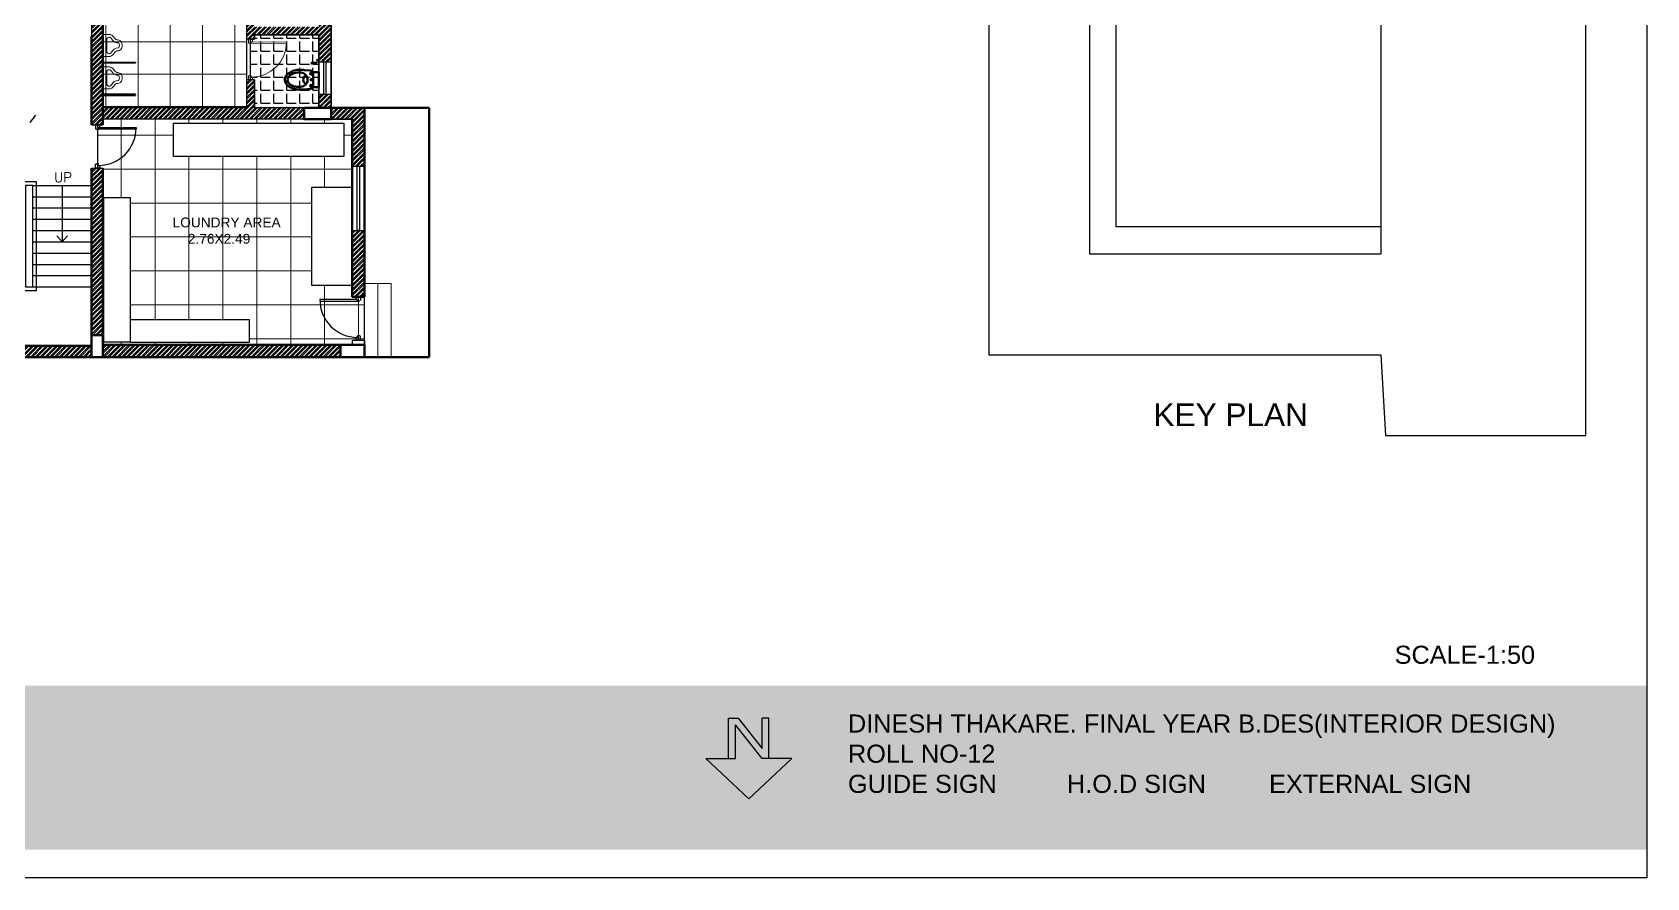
# Model space of a CAD drawing. Header units: millimetres. Extents: x 1521 to 3683, y 1649 to 3322.
# Drawn here: x 1620.91 to 1638.77, y 1649.44 to 1658.79 of the extents above; entities that cross this region are included whole.
import ezdxf
from ezdxf.enums import TextEntityAlignment as Align

# ---------------------------------------------------------------- set-up
doc = ezdxf.new("R2010")
doc.units = ezdxf.units.MM
doc.header["$LTSCALE"] = 0.1
doc.linetypes.add('DASHED2', pattern=[0.375, 0.25, -0.125])
doc.layers.add('2', color=2, linetype='Continuous')
doc.layers.add('4', color=6, linetype='Continuous')
for name, color, linetype, lineweight in [('COL', 1, 'Continuous', 50), ('DOOR', 8, 'Continuous', 15), ('ELEVATION', 54, 'Continuous', 9), ('plan wall', 7, 'Continuous', 25), ('WALL', 7, 'Continuous', 50), ('WIN', 8, 'Continuous', 25)]:
    doc.layers.add(name, color=color, linetype=linetype, lineweight=lineweight)
doc.styles.add('style3', font='simplex.shx')
doc.styles.add('WORKING', font='ARIALN.TTF')
pattern_1 = [(45, (959.437575, 807.466503), (-0.0265249055, 0.0265249055), []), (45, (959.437575, 807.48526), (-0.0265249055, 0.0265249055), [])]

# ---------------------------------------------------------------- blocks, each defined once
blk = doc.blocks.new('D75')
at = {"layer": 'DOOR'}
for p, q in [((0.05, 0.7), (0.05, 0.675)), ((0.05, 0.7), (0.075, 0.7)), ((0.05, 0.05), (0.05, 0.075)), ((0.05, 0.05), (0.075, 0.05))]:
    blk.add_line(p, q, dxfattribs=at)
for points in [[(0.075, 0.7), (0.075, 0.75), (0, 0.75), (0, 0.685)], [(0.01, 0.675), (0.05, 0.675)], [(0.075, 0.05), (0.075, 0), (0, 0), (0, 0.065)], [(0.01, 0.075), (0.05, 0.075)]]:
    blk.add_lwpolyline(points, dxfattribs=at)
blk.add_lwpolyline([(0.05, 0.075), (0.05, 0.05), (0.7, 0.05), (0.7, 0.075)], close=True, dxfattribs=at)
for centre, radius, start, end in [((0.01, 0.685), 0.01, 180, 270), ((0.05, 0.05), 0.65, 0, 90), ((0.01, 0.065), 0.01, 90, 180)]:
    blk.add_arc(centre, radius, start, end, dxfattribs=at)
blk = doc.blocks.new('ura')
for p, q in [((66.969, 30.005), (66.969, 30.093)), ((67.344, 29.98), (66.994, 29.98)), ((67.019, 30.09), (67.019, 30.093)), ((67.169, 30.05), (67.059, 30.05)), ((67.279, 30.05), (67.169, 30.05)), ((67.319, 30.093), (67.319, 30.09)), ((67.369, 30.093), (67.369, 30.005))]:
    blk.add_line(p, q)
for centre, radius, start, end in [((67.114, 30.062), 0.152, 128.8839, 156.1133), ((66.993, 30.256), 0.0797, 288.7154, 341.4146), ((67.114, 30.062), 0.102, 132.7845, 156.1133), ((66.993, 30.256), 0.13, 293.4922, 346.4131), ((67.189, 30.234), 0.12, 147.0632, 181.9449), ((67.109, 30.286), 0.025, 125.1069, 148.188), ((67.168, 30.203), 0.127, 89.6001, 125.1069), ((67.189, 30.234), 0.0704, 150.6587, 187.4696), ((67.168, 30.203), 0.0769, 89.34, 121.488), ((67.169, 30.203), 0.127, 54.8931, 90.3999), ((67.169, 30.203), 0.0769, 58.512, 90.66), ((67.148, 30.234), 0.0704, 19.899, 29.3413), ((67.344, 30.256), 0.13, 178.8425, 246.5078), ((67.228, 30.286), 0.025, 31.812, 54.8931), ((67.148, 30.234), 0.12, 358.0551, 32.9368), ((67.344, 30.256), 0.0797, 198.5854, 251.2846), ((67.223, 30.062), 0.102, 23.8867, 47.2155), ((67.223, 30.062), 0.152, 23.8867, 51.1161), ((67.044, 30.093), 0.075, 156.1133, 180), ((66.994, 30.005), 0.025, 180, 270), ((67.044, 30.093), 0.025, 156.1133, 180), ((67.059, 30.09), 0.04, 180, 270), ((67.279, 30.09), 0.04, 270, 0), ((67.294, 30.093), 0.025, 360, 23.8867), ((67.344, 30.005), 0.025, 270, 360), ((67.294, 30.093), 0.075, 0, 23.8867)]:
    blk.add_arc(centre, radius, start, end)
blk = doc.blocks.new('A$C3F6A36EA')
h = blk.add_hatch(color=10)
h.set_gradient(color1=(22, 110, 12), color2=(129, 189, 10), tint=0.46)
h.paths.add_polyline_path([(-44.213, -3.153), (-3.313, -3.153), (-3.313, -4.965), (-44.213, -4.965)])
at = {"color": 0}
blk.add_lwpolyline([(-44.213, 22.5), (-3.313, 22.5), (-3.313, -5.276), (-44.213, -5.276)], close=True, dxfattribs=at)
at = {"insert": (-12.145, -3.471), "char_height": 0.2, "width": 22.63115, "attachment_point": 1}
blk.add_mtext('{\\f@Arial Unicode MS|b0|i0|c0|p34;\\C255;\\c16777215;DINESH THAKARE. FINAL YEAR B.DES(INTERIOR DESIGN)\\PROLL NO-12 \\PGUIDE SIGN          H.O.D SIGN         EXTERNAL SIGN}', dxfattribs=at)
blk = doc.blocks.new('N')
at = {"layer": '2', "color": 0}
for p, q in [((1629.328, 1645.586), (1628.851, 1645.141)), ((1629.328, 1645.586), (1629.803, 1645.141)), ((1628.851, 1645.141), (1629.105, 1645.141)), ((1629.105, 1645.141), (1629.105, 1644.695)), ((1629.105, 1645.141), (1629.18, 1645.141)), ((1629.18, 1645.141), (1629.477, 1644.769)), ((1629.477, 1645.141), (1629.477, 1644.769)), ((1629.551, 1645.141), (1629.477, 1645.141)), ((1629.803, 1645.141), (1629.551, 1645.141)), ((1629.551, 1645.141), (1629.551, 1644.695)), ((1629.447, 1644.695), (1629.18, 1645.029)), ((1629.18, 1645.029), (1629.18, 1644.695)), ((1629.105, 1644.695), (1629.18, 1644.695)), ((1629.551, 1644.695), (1629.447, 1644.695))]:
    blk.add_line(p, q, dxfattribs=at)

msp = doc.modelspace()

# ---------------------------------------------------------------- hatches: boundary and pattern name
at = {"lineweight": 0}
h = msp.add_hatch(dxfattribs=at)
h.set_pattern_fill('NET', color=9, scale=0.11224, style=0)
h.set_pattern_definition([(0, (684.8491, 958.43004), (0, 0.35636287), []), (90, (684.8491, 958.43004), (-0.35636287, 0), [])])
h.paths.add_polyline_path([(1621.6952, 1660.8418), (1622.3579, 1660.8418), (1622.3579, 1660.1444), (1622.4169, 1660.1444), (1622.4169, 1660.4792), (1623.5713, 1660.4792), (1623.5713, 1659.7868), (1623.284, 1659.7868), (1623.284, 1657.9535), (1621.6952, 1657.9535), (1621.6952, 1659.662), (1621.8959, 1659.662), (1621.8959, 1659.7868), (1621.6952, 1659.7868)])
h = msp.add_hatch()
h.set_pattern_fill('STEEL', color=256, scale=0.011815, style=0)
h.set_pattern_definition(pattern_1)
h.paths.add_polyline_path([(1621.6952, 1659.662), (1621.5705, 1659.662), (1621.5705, 1658.7485), (1621.5705, 1657.7676), (1621.6952, 1657.7676), (1621.6952, 1657.8287)])
h.paths.add_polyline_path([(1623.919, 1657.9535), (1623.3726, 1657.9535), (1623.3726, 1658.2636), (1623.3496, 1658.2635), (1623.3496, 1658.2634), (1623.3047, 1658.2636), (1623.284, 1658.2636), (1623.284, 1657.9535), (1621.6952, 1657.9535), (1621.6952, 1657.8287), (1623.919, 1657.8287)])
h.paths.add_polyline_path([(1624.2173, 1658.1027), (1624.0815, 1658.1027), (1624.0815, 1657.9535), (1624.2173, 1657.9535)])
h.paths.add_polyline_path([(1624.5877, 1657.9535), (1624.2173, 1657.9535), (1624.2173, 1657.8287), (1624.4518, 1657.8287), (1624.4518, 1657.3077), (1624.5877, 1657.3077)])
h.paths.add_polyline_path([(1624.2173, 1659.662), (1624.0815, 1659.662), (1624.0815, 1659.3755), (1624.2173, 1659.3755)])
h.paths.add_polyline_path([(1624.2173, 1659.0163), (1624.0815, 1659.0163), (1624.0815, 1658.8509), (1623.3726, 1658.8509), (1623.3726, 1659.1135), (1623.3496, 1659.1134), (1623.3496, 1659.1133), (1623.3047, 1659.1135), (1623.284, 1659.1135), (1623.284, 1658.7128), (1623.3726, 1658.7128), (1623.3726, 1658.7623), (1624.0815, 1658.7623), (1624.0815, 1658.4619), (1624.2173, 1658.4619)])
h.paths.add_polyline_path([(1621.6952, 1657.2854), (1621.6369, 1657.2854), (1621.5705, 1657.2854), (1621.5705, 1655.4422), (1621.6952, 1655.4422)])
h = msp.add_hatch()
h.set_pattern_fill('ANGLE', color=9, scale=0.020676, style=0)
h.set_pattern_definition([(0, (684.8491, 958.43004), (0, 0.144420742), [0.105033267, -0.039387475]), (90, (684.8491, 958.43004), (-0.144420742, 0), [0.105033267, -0.039387475])])
h.paths.add_polyline_path([(1623.3283, 1658.7127), (1623.3726, 1658.7128), (1623.3726, 1658.7623), (1624.0815, 1658.7623), (1624.0815, 1657.9535), (1623.3726, 1657.9535), (1623.3726, 1658.2636), (1623.3271, 1658.2635)])
h = msp.add_hatch()
h.set_pattern_fill('STEEL', color=256, scale=0.011815, style=0)
h.set_pattern_definition(pattern_1)
h.paths.add_polyline_path([(1621.5705, 1655.3229), (1620.1874, 1655.3229), (1620.1874, 1655.1981), (1621.5705, 1655.1981)])
h.paths.add_polyline_path([(1620.1874, 1657.8287), (1620.0626, 1657.8287), (1620.0626, 1655.4422), (1620.1874, 1655.4422)])
h = msp.add_hatch(dxfattribs=at)
h.set_pattern_fill('NET', color=9, scale=0.118148, style=0)
h.set_pattern_definition([(0, (684.8491, 958.43004), (0, 0.37511881), []), (90, (684.8491, 958.43004), (-0.37511881, 0), [])])
h.paths.add_polyline_path([(1622.4759, 1657.4161), (1622.4759, 1657.7865), (1624.3588, 1657.7865), (1624.3588, 1657.4161)])
h.paths.add_polyline_path([(1621.9958, 1655.3616), (1621.7063, 1655.3616), (1621.7063, 1656.9622), (1621.9958, 1656.9622)])
h.paths.add_polyline_path([(1621.9958, 1655.3616), (1621.9958, 1655.6104), (1623.3174, 1655.6104), (1623.3174, 1655.3616)])
h.paths.add_polyline_path([(1624.4548, 1655.3835), (1624.5877, 1655.3835), (1624.5877, 1655.8657), (1624.4518, 1655.8657), (1624.4518, 1655.9888), (1624.004, 1655.9888), (1624.004, 1657.0778), (1624.4518, 1657.0778), (1624.4518, 1657.8287), (1621.6952, 1657.8287), (1621.6952, 1657.7676), (1621.6369, 1657.7676), (1621.6369, 1657.2854), (1621.6952, 1657.2854), (1621.6952, 1655.334), (1624.4548, 1655.334)])
h = msp.add_hatch()
h.set_pattern_fill('STEEL', color=256, scale=0.011815, style=0)
h.set_pattern_definition(pattern_1)
h.paths.add_polyline_path([(1624.5877, 1656.5988), (1624.4518, 1656.5988), (1624.4518, 1655.9888), (1624.4518, 1655.8657), (1624.5877, 1655.8657)])
h.paths.add_polyline_path([(1624.3218, 1655.334), (1621.6952, 1655.334), (1621.6952, 1655.1981), (1624.3218, 1655.1981)])

# ---------------------------------------------------------------- linework, layer by layer
for p, q in [((1621.5705, 1659.662), (1621.5705, 1658.7485)), ((1624.2173, 1657.9535), (1624.2173, 1659.662)), ((1624.2173, 1659.662), (1624.2173, 1657.9535)), ((1623.284, 1659.1135), (1623.284, 1658.7128)), ((1623.3726, 1658.7128), (1623.284, 1658.7128)), ((1624.0815, 1658.7623), (1623.3726, 1658.7623)), ((1623.3726, 1658.7623), (1623.3726, 1658.7128)), ((1624.0815, 1657.9535), (1624.0815, 1658.7623)), ((1622.0546, 1658.4609), (1622.0546, 1658.4534)), ((1623.3726, 1658.2636), (1623.284, 1658.2636)), ((1623.284, 1658.2636), (1623.284, 1657.9535)), ((1623.3726, 1658.2636), (1623.3726, 1657.9535)), ((1622.0546, 1658.1015), (1622.0546, 1658.094)), ((1623.284, 1657.9535), (1621.6952, 1657.9535)), ((1623.919, 1657.8287), (1621.6952, 1657.8287)), ((1623.919, 1657.9535), (1623.3726, 1657.9535)), ((1624.2173, 1657.9535), (1625.3021, 1657.9535)), ((1624.2173, 1657.8287), (1624.4518, 1657.8287)), ((1625.3021, 1657.9535), (1625.3021, 1655.1981)), ((1621.5705, 1657.7676), (1621.6952, 1657.7676)), ((1621.645, 1657.7354), (1621.645, 1657.7193)), ((1621.645, 1657.7354), (1621.661, 1657.7354)), ((1621.5705, 1657.2854), (1621.6952, 1657.2854)), ((1621.645, 1657.3176), (1621.645, 1657.3336)), ((1621.645, 1657.3176), (1621.661, 1657.3176)), ((1621.245, 1657.0965), (1621.245, 1656.4728)), ((1621.245, 1656.4728), (1621.1851, 1656.5381)), ((1621.245, 1656.4728), (1621.305, 1656.5381)), ((1624.5117, 1655.8335), (1624.4956, 1655.8335)), ((1624.5117, 1655.8335), (1624.5117, 1655.8175)), ((1624.4548, 1655.334), (1624.4548, 1655.3835)), ((1624.4548, 1655.3835), (1624.5877, 1655.3835)), ((1624.5117, 1655.4157), (1624.4956, 1655.4157)), ((1624.5117, 1655.4157), (1624.5117, 1655.4317)), ((1624.5877, 1655.3835), (1624.5877, 1655.334))]:
    msp.add_line(p, q)
at = {"linetype": 'DASHED2'}
msp.add_line((1620.8923, 1657.7923), (1620.9615, 1657.885), dxfattribs=at)
at = {"color": 253}
for p, q in [((1624.4518, 1657.3077), (1624.5877, 1657.3077)), ((1624.4518, 1656.5988), (1624.5877, 1656.5988))]:
    msp.add_line(p, q, dxfattribs=at)
for points in [[(1626.7519, 1661.7126), (1626.7519, 1659.5634), (1629.9579, 1659.5634), (1629.958, 1659.3078), (1630.7354, 1659.3078), (1630.7354, 1659.5634), (1631.4933, 1659.5634), (1631.4933, 1655.2228), (1635.8249, 1655.2228), (1635.8789, 1654.3308), (1638.0916, 1654.3308), (1638.0916, 1661.1849), (1633.6544, 1661.1849), (1633.6544, 1661.528), (1631.4933, 1661.528), (1631.4933, 1661.1848), (1629.9579, 1661.1848), (1629.9579, 1661.7126), (1626.7519, 1661.7126)], [(1621.6952, 1660.8418), (1622.3579, 1660.8418), (1622.3579, 1660.1444), (1622.4169, 1660.1444), (1622.4169, 1660.4792), (1623.5713, 1660.4792), (1623.5713, 1659.7868), (1623.284, 1659.7868), (1623.284, 1657.9535), (1621.6952, 1657.9535), (1621.6952, 1659.662), (1621.8959, 1659.662), (1621.8959, 1659.7868), (1621.6952, 1659.7868), (1621.6952, 1660.8418)], [(1623.3283, 1658.7127), (1623.3726, 1658.7128), (1623.3726, 1658.7623), (1624.0815, 1658.7623), (1624.0815, 1657.9535), (1623.3726, 1657.9535), (1623.3726, 1658.2636), (1623.3271, 1658.2635), (1623.3283, 1658.7127)], [(1621.6369, 1657.7676), (1621.6369, 1657.2854), (1621.6952, 1657.2854), (1621.6952, 1655.334), (1624.5877, 1655.334), (1624.5877, 1655.8657), (1624.4518, 1655.8657), (1624.4518, 1655.9888), (1624.004, 1655.9888), (1624.004, 1657.0778), (1624.4518, 1657.0778), (1624.4518, 1657.8287), (1621.6952, 1657.8287), (1621.6952, 1657.7676), (1621.6369, 1657.7676)], [(1621.661, 1657.7354), (1621.661, 1657.7676), (1621.6128, 1657.7676), (1621.6128, 1657.7258)], [(1621.6192, 1657.7193), (1621.645, 1657.7193)], [(1621.661, 1657.3176), (1621.661, 1657.2854), (1621.6128, 1657.2854), (1621.6128, 1657.3272)], [(1621.6192, 1657.3336), (1621.645, 1657.3336)], [(1624.4956, 1655.8335), (1624.4956, 1655.8657), (1624.5439, 1655.8657), (1624.5439, 1655.8239)], [(1624.5374, 1655.8175), (1624.5117, 1655.8175)], [(1624.4956, 1655.4157), (1624.4956, 1655.3835), (1624.5439, 1655.3835), (1624.5439, 1655.4253)], [(1624.5374, 1655.4317), (1624.5117, 1655.4317)]]:
    msp.add_lwpolyline(points)
for points in [[(1632.6093, 1659.5634), (1635.8249, 1659.5634), (1635.8249, 1656.3366), (1632.6093, 1656.3366)], [(1632.9011, 1659.5634), (1635.8249, 1659.5634), (1635.8249, 1656.6397), (1632.9011, 1656.6397)], [(1622.4759, 1657.7865), (1624.3588, 1657.7865), (1624.3588, 1657.4161), (1622.4759, 1657.4161)], [(1621.645, 1657.7193), (1621.645, 1657.7354), (1622.0628, 1657.7354), (1622.0628, 1657.7193)], [(1624.004, 1657.0778), (1624.4518, 1657.0778), (1624.4518, 1655.9888), (1624.004, 1655.9888)], [(1621.7063, 1656.9622), (1621.9958, 1656.9622), (1621.9958, 1655.3616), (1621.7063, 1655.3616)], [(1624.5117, 1655.8175), (1624.5117, 1655.8335), (1624.0939, 1655.8335), (1624.0939, 1655.8175)], [(1621.9958, 1655.3616), (1623.3174, 1655.3616), (1623.3174, 1655.6104), (1621.9958, 1655.6104)], [(1624.4548, 1655.3835), (1624.5877, 1655.3835), (1624.5877, 1655.334), (1624.4548, 1655.334)]]:
    msp.add_lwpolyline(points, close=True)
for points in [[(1624.2173, 1658.4619), (1624.2173, 1658.1027), (1624.0815, 1658.1027), (1624.0815, 1658.4619)], [(1624.1598, 1658.4619), (1624.1598, 1658.1027), (1624.139, 1658.1027), (1624.139, 1658.4619)], [(1624.5071, 1657.3077), (1624.5324, 1657.3077), (1624.5324, 1656.5988), (1624.5071, 1656.5988)]]:
    msp.add_lwpolyline(points, close=True, dxfattribs=at)
for centre, radius, start, end in [((1621.6192, 1657.7258), 0.00643, 180, 270), ((1621.645, 1657.7354), 0.4179, 270, 0), ((1621.6192, 1657.3272), 0.00643, 90, 180), ((1624.5117, 1655.8335), 0.4179, 180, 270), ((1624.5374, 1655.4253), 0.00643, 0, 90)]:
    msp.add_arc(centre, radius, start, end)
at = {"layer": 'COL'}
for points in [[(1623.919, 1657.9535), (1624.2173, 1657.9535), (1624.2173, 1657.8287), (1623.919, 1657.8287)], [(1621.6952, 1655.1981), (1621.5705, 1655.1981), (1621.5705, 1655.4422), (1621.6952, 1655.4422)], [(1624.3218, 1655.1981), (1624.3218, 1655.334), (1624.5877, 1655.334), (1624.5877, 1655.1981)]]:
    msp.add_lwpolyline(points, close=True, dxfattribs=at)
at = {"layer": 'DOOR'}
for p, q in [((1624.8831, 1656.0134), (1624.5877, 1656.0134)), ((1624.8831, 1656.0134), (1624.5877, 1656.0134)), ((1624.7354, 1656.0134), (1624.7354, 1655.1981)), ((1624.7354, 1656.0134), (1624.7354, 1655.1981)), ((1624.8831, 1656.0134), (1624.8831, 1655.1981)), ((1624.8831, 1656.0134), (1624.8831, 1655.1981)), ((1624.5877, 1655.8657), (1624.5877, 1655.334)), ((1624.5877, 1655.8657), (1624.5877, 1655.334)), ((1624.8831, 1655.1981), (1624.5877, 1655.1981))]:
    msp.add_line(p, q, dxfattribs=at)
at = {"layer": 'plan wall'}
for p, q in [((1624.0578, 1658.4736), (1624.0815, 1658.4979)), ((1624.0519, 1658.4467), (1623.9971, 1658.4468)), ((1624.0539, 1658.454), (1624.0031, 1658.4542)), ((1624.0539, 1658.4393), (1624.0031, 1658.4394)), ((1624.0815, 1658.4685), (1624.0578, 1658.489))]:
    msp.add_line(p, q, dxfattribs=at)
for centre, major_axis, ratio, start_param, end_param in [((1624.0044, 1658.4468), (0.00738, 0.00032), 0.9999657, 1.5247138, 4.6663065), ((1624.0667, 1658.4466), (-0.0148, 0.0003), 0.9999682, 3.1572875, 9.4404728)]:
    msp.add_ellipse(centre, major_axis=major_axis, ratio=ratio, start_param=start_param, end_param=end_param, dxfattribs=at)
at = {"layer": 'WALL'}
for p, q in [((1621.6952, 1659.662), (1621.6952, 1657.7676)), ((1621.5705, 1658.7485), (1621.5705, 1657.7676)), ((1623.8473, 1658.3435), (1623.8818, 1658.3435)), ((1623.9194, 1658.3721), (1623.9863, 1658.3657)), ((1623.9863, 1658.3657), (1623.9976, 1658.3646)), ((1623.9976, 1658.3646), (1624.005, 1658.3639)), ((1624.0199, 1658.1824), (1624.0199, 1658.3482)), ((1624.0199, 1658.3482), (1624.0815, 1658.3482)), ((1624.0815, 1658.3482), (1624.0815, 1658.1824)), ((1623.8473, 1658.1871), (1623.8818, 1658.1871)), ((1623.9194, 1658.1585), (1623.9863, 1658.1649)), ((1623.9863, 1658.1649), (1624.0068, 1658.1669)), ((1623.9863, 1658.1649), (1623.9863, 1658.1649)), ((1624.0199, 1658.2709), (1623.9956, 1658.2709)), ((1623.9956, 1658.2597), (1624.0199, 1658.2597)), ((1624.0068, 1658.1669), (1624.0087, 1658.1674)), ((1624.0199, 1658.1824), (1624.0815, 1658.1824)), ((1624.2173, 1657.9535), (1625.3021, 1657.9535)), ((1624.4518, 1655.8657), (1624.4518, 1657.8287)), ((1624.4518, 1657.6379), (1624.4518, 1657.8287)), ((1624.4518, 1655.8657), (1624.4518, 1657.8287)), ((1624.5877, 1657.6379), (1624.5877, 1657.9535)), ((1624.5877, 1655.8657), (1624.5877, 1657.9535)), ((1625.3021, 1657.9535), (1625.3021, 1655.1981)), ((1621.5705, 1657.2854), (1621.5705, 1655.3229)), ((1621.5705, 1657.2854), (1621.5705, 1655.3229)), ((1621.6952, 1657.2854), (1621.6952, 1655.4422)), ((1624.4518, 1655.8657), (1624.5877, 1655.8657)), ((1624.4518, 1655.8657), (1624.5877, 1655.8657)), ((1620.1874, 1655.3229), (1621.5705, 1655.3229)), ((1621.6952, 1655.334), (1624.3218, 1655.334)), ((1620.0626, 1655.1981), (1621.6952, 1655.1981)), ((1625.3021, 1655.1981), (1621.6952, 1655.1981))]:
    msp.add_line(p, q, dxfattribs=at)
at = {"layer": 'WALL', "color": 253, "lineweight": 25, "ltscale": 3}
for p, q in [((1621.6952, 1658.4609), (1622.0546, 1658.4609)), ((1621.6952, 1658.4534), (1622.0546, 1658.4534))]:
    msp.add_line(p, q, dxfattribs=at)
at = {"layer": 'WALL', "color": 253, "ltscale": 3}
for p, q in [((1621.6952, 1658.1015), (1622.0546, 1658.1015)), ((1621.6952, 1658.094), (1622.0546, 1658.094))]:
    msp.add_line(p, q, dxfattribs=at)
at = {"layer": 'WALL'}
for points in [[(1623.706, 1658.2653, -0.1452621), (1623.7177, 1658.3044, -0.1071711), (1623.7566, 1658.343, -0.0774043), (1623.8098, 1658.3662, -0.0645214), (1623.8787, 1658.3752, -0.0378445), (1623.9194, 1658.3721, -0.0028143)], [(1623.7374, 1658.2653, -0.1324799), (1623.7451, 1658.2937, -0.0840361), (1623.7635, 1658.3159, -0.0831828)], [(1623.7635, 1658.3159, -0.1751994), (1623.8473, 1658.3435, -0.0718282)], [(1623.9194, 1658.1585, -0.0378445), (1623.8787, 1658.1554, -0.0645214), (1623.8098, 1658.1644, -0.0774043), (1623.7566, 1658.1876, -0.1071711), (1623.7177, 1658.2262, -0.1452621), (1623.706, 1658.2653, -0.1452621)], [(1623.8473, 1658.1871, -0.0718282), (1623.8038, 1658.1934, -0.0831828), (1623.7696, 1658.21, -0.1066915), (1623.7451, 1658.2369, -0.1324799), (1623.7374, 1658.2653, -0.1324799)]]:
    msp.add_lwpolyline(points, format="xyb", dxfattribs=at)
for centre in [(1623.9964, 1658.332), (1623.9964, 1658.1986)]:
    msp.add_circle(centre, 0.0109, dxfattribs=at)
for centre, radius, start, end in [((1623.8818, 1658.2681), 0.0754, 357.87567, 90), ((1623.9572, 1658.2653), 0.0484, 106.57076, 253.42924), ((1624.0042, 1658.3482), 0.0157, 73.47884, 79.35765), ((1624.0042, 1658.3482), 0.0157, 0, 73.47884), ((1623.8818, 1658.2625), 0.0754, 270, 2.12433), ((1623.9956, 1658.2653), 0.00562, 90, 270), ((1624.0042, 1658.1824), 0.0157, 286.52116, 0)]:
    msp.add_arc(centre, radius, start, end, dxfattribs=at)
at = {"layer": 'WIN'}
for p, q in [((1620.9196, 1657.0965), (1621.5705, 1657.0965)), ((1620.9196, 1656.9718), (1621.5705, 1656.9718)), ((1620.9196, 1656.847), (1621.5705, 1656.847)), ((1620.9196, 1656.847), (1621.5705, 1656.847)), ((1620.9196, 1656.7223), (1621.5705, 1656.7223)), ((1620.9196, 1656.5975), (1621.5705, 1656.5975)), ((1620.9196, 1656.4728), (1621.5705, 1656.4728)), ((1620.9196, 1656.348), (1621.5705, 1656.348)), ((1620.9196, 1656.2233), (1621.5705, 1656.2233)), ((1620.9196, 1656.0985), (1621.5705, 1656.0985)), ((1620.9196, 1655.9738), (1621.5705, 1655.9738))]:
    msp.add_line(p, q, dxfattribs=at)
for points in [[(1620.9603, 1657.1372), (1620.7976, 1657.1372), (1620.7976, 1655.9331), (1620.9603, 1655.9331)], [(1620.9196, 1657.0965), (1620.8382, 1657.0965), (1620.8382, 1655.9738), (1620.9196, 1655.9738)]]:
    msp.add_lwpolyline(points, close=True, dxfattribs=at)

# ---------------------------------------------------------------- block references
at = {"color": 0}
msp.add_blockref('A$C3F6A36EA', (1642.079, 1654.7171), dxfattribs=at)
at = {"color": 7, "true_color": 0xffffff, "rotation": 180}
msp.add_blockref('N', (3258.1656, 3295.8991), dxfattribs=at)
at = {"layer": 'DOOR', "xscale": -0.5990086221279105, "yscale": 0.5990086221277126, "zscale": 0.5990086221273982, "rotation": 179.8526354485744}
msp.add_blockref('D75', (1623.3058, 1658.7128), dxfattribs=at)
at = {"layer": 'ELEVATION', "xscale": 0.6101997841647063, "yscale": 0.6101997841637968, "zscale": 0.6101997841641076, "rotation": 270}
for p in [(1603.4014, 1699.6306), (1603.4014, 1699.2712)]:
    msp.add_blockref('ura', p, dxfattribs=at)

# ---------------------------------------------------------------- texts
at = {"ltscale": 0.2, "attachment_point": 1, "style": 'WORKING'}
for s, insert, char_height, width in [('{\\f@Arial Unicode MS|b0|i0|c0|p34;LOUNDRY AREA\\P    2.76X2.49}', (1622.4654, 1656.7412), 0.108478, 2.869906), ('{\\f@Arial Unicode MS|b0|i0|c0|p34;\\H2.723x;KEY PLAN\\H0.7198x;\\P\\pi0.8625;\\H0.5101x;   }', (1633.3123, 1654.6857), 0.091816, 2.429084)]:
    msp.add_mtext(s, dxfattribs=dict(at, insert=insert, char_height=char_height, width=width))
at = {"insert": (1635.979, 1652.0065), "char_height": 0.2, "width": 33.946729, "attachment_point": 1}
msp.add_mtext('{\\f@Arial Unicode MS|b0|i0|c0|p34;SCALE-1:50}', dxfattribs=at)
at = {"layer": '4', "style": 'style3'}
msp.add_text('UP', height=0.10848, dxfattribs=at).set_placement((1621.254, 1657.1313), align=Align.CENTER)

doc.saveas('drawing.dxf')
